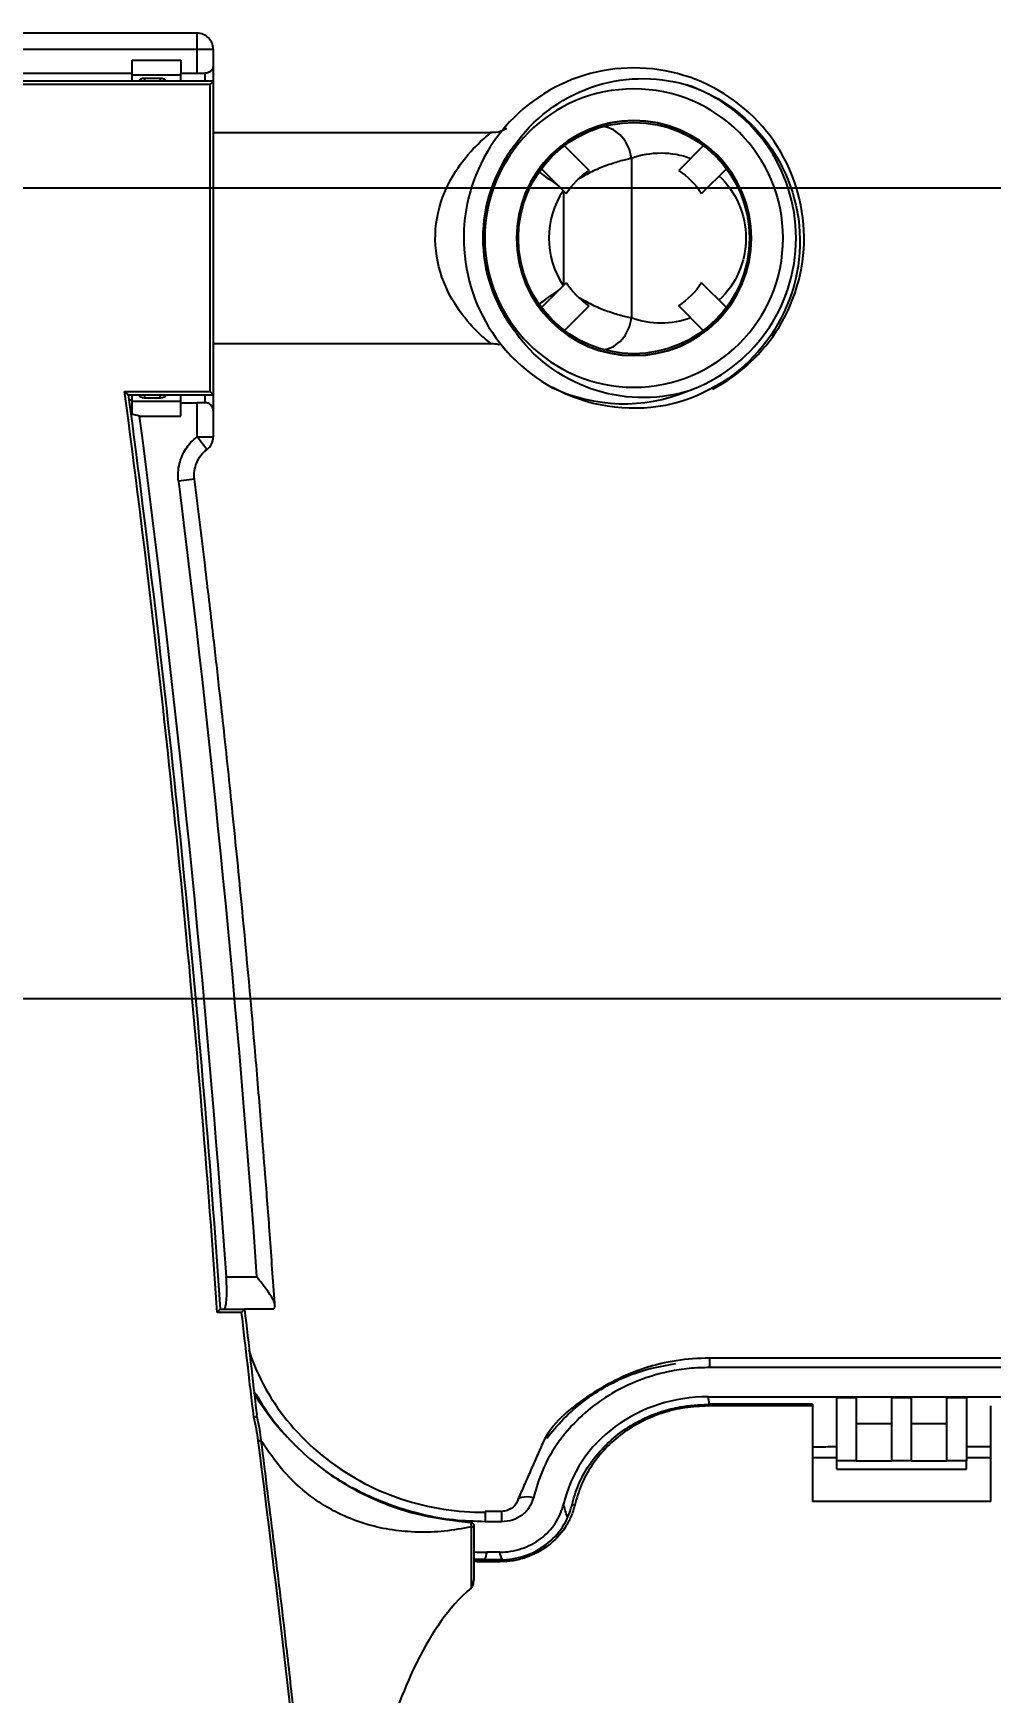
# Model space of a CAD drawing. Header units: millimetres. Extents: x 28 to 2425, y 8 to 1657.
# Drawn here: x 2118.6 to 2177.6, y 1290.4 to 1392.8 of the extents above; entities that cross this region are included whole.
import ezdxf

# ---------------------------------------------------------------- set-up
doc = ezdxf.new("R2010")
doc.units = ezdxf.units.MM
doc.layers.get('Defpoints').update_dxf_attribs({"linetype": 'CONTINUOUS'})
doc.layers.add('1LINE', color=7, linetype='CONTINUOUS')
doc.styles.add('Annotative', font='malgun.ttf')
doc.dimstyles.new('WOO', dxfattribs={"dimtxt": 20, "dimasz": 2, "dimexe": 1.25, "dimexo": 0.3, "dimgap": 1, "dimtad": 1, "dimdec": 1, "dimzin": 1, "dimdsep": 46, "dimtxsty": 'Annotative', "dimcen": 0, "dimclrd": 1, "dimclre": 1, "dimclrt": 2, "dimadec": 0, "dimazin": 0, "dimtfac": 1, "dimtdec": 1, "dimtofl": 0, "dimtmove": 0, "dimatfit": 3, "dimfxl": 0, "dimarcsym": 0})

# ---------------------------------------------------------------- blocks, each defined once
blk = doc.blocks.new('*D14')
at = {"layer": '1LINE', "color": 1, "lineweight": -2}
for p, q in [((2013.95, 1333.25), (2249.57, 1333.25)), ((2248.32, 1331.25), (2248.32, 873.21)), ((1943.76, 871.21), (2249.57, 871.21))]:
    blk.add_line(p, q, dxfattribs=at)
at = {"layer": '1LINE', "color": 1}
for points in [[(2247.99, 1331.25), (2248.66, 1331.25), (2248.32, 1333.25)], [(2247.99, 873.21), (2248.66, 873.21), (2248.32, 871.21)]]:
    blk.add_solid(points, dxfattribs=at)
at = {"layer": 'Defpoints', "color": 0}
for p in [(2013.65, 1333.25), (1943.46, 871.21), (2248.32, 871.21)]:
    blk.add_point(p, dxfattribs=at)
at = {"layer": '1LINE', "color": 2, "insert": (2236.99, 1102.23), "char_height": 20, "attachment_point": 5, "rotation": 90, "style": 'Annotative'}
blk.add_mtext('462', dxfattribs=at)
blk = doc.blocks.new('*D15')
at = {"layer": '1LINE', "color": 1, "lineweight": -2}
for p, q in [((2013.95, 1383.25), (2293.16, 1383.25)), ((2291.91, 1381.25), (2291.91, 873.21)), ((1943.76, 871.21), (2293.16, 871.21))]:
    blk.add_line(p, q, dxfattribs=at)
at = {"layer": '1LINE', "color": 1}
for points in [[(2291.57, 1381.25), (2292.24, 1381.25), (2291.91, 1383.25)], [(2291.57, 873.21), (2292.24, 873.21), (2291.91, 871.21)]]:
    blk.add_solid(points, dxfattribs=at)
at = {"layer": 'Defpoints', "color": 0}
for p in [(2013.65, 1383.25), (1943.46, 871.21), (2291.91, 871.21)]:
    blk.add_point(p, dxfattribs=at)
at = {"layer": '1LINE', "color": 2, "insert": (2280.57, 1127.23), "char_height": 20, "attachment_point": 5, "rotation": 90, "style": 'Annotative'}
blk.add_mtext('500', dxfattribs=at)

msp = doc.modelspace()

# ---------------------------------------------------------------- linework, layer by layer
at = {"layer": '1LINE'}
for p, q in [((2128.66, 1392.79), (2116, 1392.79)), ((2128.66, 1391.79), (2128.66, 1392.79)), ((2128.66, 1392.79), (2128.66, 1392.79)), ((2128.66, 1391.79), (2116, 1391.79)), ((2124.66, 1390.32), (2124.66, 1391.12)), ((2124.66, 1391.12), (2127.66, 1391.12)), ((2127.66, 1391.12), (2127.66, 1390.32)), ((2129.66, 1391.79), (2128.66, 1391.79)), ((2128.66, 1390.32), (2128.66, 1391.79)), ((2129.66, 1391.79), (2129.66, 1390.79)), ((2113.76, 1390.32), (2124.66, 1390.32)), ((2124.66, 1389.82), (2124.66, 1390.32)), ((2127.66, 1390.2), (2124.66, 1390.2)), ((2127.66, 1390.32), (2128.66, 1390.32)), ((2127.66, 1389.82), (2127.66, 1390.32)), ((2129.16, 1389.82), (2129.16, 1390.32)), ((2129.66, 1390.79), (2129.66, 1389.88)), ((2129.66, 1389.82), (2113.4, 1389.82)), ((2129.46, 1389.62), (2113.41, 1389.62)), ((2126.41, 1390), (2125.41, 1390)), ((2125.41, 1390), (2125.41, 1389.82)), ((2126.41, 1389.82), (2126.41, 1390)), ((2129.66, 1389.82), (2129.46, 1389.62)), ((2129.46, 1370.68), (2129.46, 1389.62)), ((2129.66, 1389.88), (2129.66, 1389.82)), ((2129.66, 1389.82), (2129.66, 1370.48)), ((2146.75, 1386.65), (2129.66, 1386.65)), ((2151.32, 1385.84), (2152.85, 1384.32)), ((2155.46, 1385.07), (2155.46, 1375.22)), ((2159.89, 1385.84), (2158.37, 1384.32)), ((2149.91, 1384.43), (2151.44, 1382.9)), ((2161.31, 1384.43), (2159.78, 1382.9)), ((2151.29, 1377.25), (2151.29, 1383.05)), ((2149.91, 1375.86), (2151.44, 1377.39)), ((2161.31, 1375.86), (2159.78, 1377.39)), ((2151.32, 1374.45), (2152.85, 1375.97)), ((2159.89, 1374.45), (2158.37, 1375.97)), ((2129.66, 1373.65), (2146.75, 1373.65)), ((2124.19, 1370.68), (2129.46, 1370.68)), ((2129.66, 1370.48), (2129.46, 1370.68)), ((2124.42, 1370.48), (2129.66, 1370.48)), ((2124.66, 1370.16), (2124.46, 1370.16)), ((2124.66, 1370.16), (2124.66, 1370.48)), ((2124.66, 1369.35), (2124.66, 1370.16)), ((2124.66, 1370.1), (2127.66, 1370.1)), ((2124.66, 1370.1), (2127.66, 1370.1)), ((2125.41, 1370.48), (2125.41, 1370.3)), ((2125.41, 1370.3), (2126.41, 1370.3)), ((2126.41, 1370.3), (2126.41, 1370.48)), ((2127.66, 1369.98), (2127.66, 1370.48)), ((2127.66, 1369.98), (2128.66, 1369.98)), ((2127.66, 1369.17), (2127.66, 1369.98)), ((2128.66, 1367.89), (2128.66, 1369.98)), ((2129.16, 1369.99), (2129.16, 1370.48)), ((2129.66, 1370.48), (2129.66, 1370.42)), ((2129.66, 1370.42), (2129.66, 1369.52)), ((2124.57, 1369.35), (2124.66, 1369.35)), ((2124.66, 1369.28), (2124.57, 1369.3)), ((2125.1, 1369.17), (2127.66, 1369.17)), ((2129.66, 1369.52), (2129.66, 1367.89)), ((2129.26, 1367.1), (2128.66, 1367.89)), ((2128.66, 1367.89), (2129.66, 1367.89)), ((2128.51, 1365.28), (2127.51, 1365.16)), ((2128.5, 1365.28), (2128.5, 1365.28))]:
    msp.add_line(p, q, dxfattribs=at)
at = {"layer": '1LINE', "linetype": 'Continuous'}
for p, q in [((2130.46, 1316.09), (2132.34, 1316.09)), ((2131.41, 1313.89), (2129.9, 1313.89)), ((2130.09, 1314.09), (2130.09, 1314.09)), ((2130.09, 1314.09), (2131.59, 1314.09)), ((2131.59, 1314.09), (2131.41, 1313.89)), ((2133.35, 1314.09), (2131.59, 1314.09)), ((2191.98, 1311.07), (2160.27, 1311.07)), ((2160.27, 1311.07), (2160.27, 1310.49)), ((2191.98, 1310.49), (2160.27, 1310.49)), ((2160.18, 1308.69), (2192.07, 1308.69)), ((2160.28, 1308.24), (2160.18, 1308.69)), ((2160.18, 1308.24), (2160.18, 1308.12)), ((2166.62, 1308.24), (2166.62, 1308.12)), ((2168.12, 1308.64), (2169.32, 1308.64)), ((2168.12, 1304.74), (2168.12, 1308.64)), ((2168.12, 1308.64), (2169.32, 1308.64)), ((2169.32, 1308.64), (2169.32, 1308.64)), ((2169.32, 1308.64), (2169.32, 1304.74)), ((2171.52, 1304.74), (2171.52, 1308.64)), ((2171.52, 1308.64), (2171.52, 1308.64)), ((2171.52, 1308.64), (2172.72, 1308.64)), ((2171.52, 1308.64), (2172.72, 1308.64)), ((2172.72, 1308.64), (2172.72, 1308.64)), ((2172.72, 1308.64), (2172.72, 1304.74)), ((2174.92, 1308.64), (2174.92, 1308.64)), ((2174.92, 1308.64), (2176.12, 1308.64)), ((2174.92, 1308.64), (2176.12, 1308.64)), ((2174.92, 1304.74), (2174.92, 1308.64)), ((2176.12, 1308.64), (2176.12, 1308.64)), ((2176.12, 1308.64), (2176.12, 1304.74)), ((2166.62, 1308.12), (2166.62, 1302.22)), ((2177.62, 1302.22), (2177.62, 1308.12)), ((2169.32, 1307.03), (2171.52, 1307.03)), ((2172.72, 1307.03), (2174.92, 1307.03)), ((2168.12, 1304.92), (2166.62, 1304.92)), ((2168.12, 1304.22), (2168.12, 1304.74)), ((2169.32, 1304.74), (2168.12, 1304.74)), ((2168.12, 1304.22), (2176.12, 1304.22)), ((2169.32, 1304.74), (2171.52, 1304.74)), ((2169.32, 1304.74), (2169.32, 1304.74)), ((2172.72, 1304.74), (2171.52, 1304.74)), ((2171.52, 1304.74), (2171.52, 1304.74)), ((2172.72, 1304.74), (2174.92, 1304.74)), ((2172.72, 1304.74), (2172.72, 1304.74)), ((2176.12, 1304.74), (2174.92, 1304.74)), ((2174.92, 1304.74), (2174.92, 1304.74)), ((2177.62, 1304.92), (2176.12, 1304.92)), ((2176.12, 1304.22), (2176.12, 1304.74)), ((2177.62, 1302.22), (2166.62, 1302.22)), ((2147.44, 1301.62), (2146.44, 1301.62)), ((2146.44, 1301.62), (2146.44, 1300.98)), ((2147.44, 1300.98), (2146.44, 1300.98)), ((2147.44, 1301.62), (2147.44, 1300.98)), ((2147.33, 1299.1), (2146.54, 1299.1))]:
    msp.add_line(p, q, dxfattribs=at)
at = {"layer": '1LINE', "extrusion": (-4.97838e-21, -2.1684e-15, -1)}
for radius in [9.2, 7.25]:
    msp.add_circle((-2155.61, 1380.15), radius, dxfattribs=at)
at = {"layer": '1LINE', "extrusion": (0, 0, -1)}
msp.add_circle((-2155.61, 1380.15), 7.23, dxfattribs=at)
at = {"layer": '1LINE'}
msp.add_circle((2155.61, 1380.15), 7.13, dxfattribs=at)
for centre, radius, start, end in [((2128.66, 1391.79), 1, 0.0002, 90.0005), ((2125.41, 1389.5), 0.5, 90, 139.8952), ((2126.41, 1389.5), 0.5, 40.1048, 90), ((2155.61, 1380.15), 10, 288.9639, 71.0226), ((2155.61, 1380.15), 9.32, 142.3855, 217.6145), ((2155.61, 1380.15), 5.25, 145.9806, 214.0194), ((1231.22, 1252.19), 900.8, 3.92765, 7.55857), ((2125.41, 1370.8), 0.5, 218.9573, 270), ((2126.41, 1370.8), 0.5, 270, 321.0411), ((2128.66, 1367.89), 1, 307.4598, 0.0002)]:
    msp.add_arc(centre, radius, start, end, dxfattribs=at)
at = {"layer": '1LINE', "extrusion": (0, 0, -1)}
for centre, radius, start, end in [((-2157.27, 1380.15), 5.25, 69.7375, 110.5053), ((-2157.27, 1380.15), 5.25, 133.0713, 226.9287), ((-2157.27, 1380.15), 5.25, 249.4947, 290.2625), ((-2155.61, 1380.15), 10.5, 259.3221, 298.5519), ((-1231.22, 1252.19), 901, 172.45587, 176.06047), ((-1231.22, 1252.19), 903.38, 172.81642, 175.94378)]:
    msp.add_arc(centre, radius, start, end, dxfattribs=at)
at = {"layer": '1LINE', "extrusion": (-2.1684e-15, -4.97838e-21, -1)}
for start, end in [(33.463, 56.537), (123.463, 146.537), (303.463, 326.537), (213.463, 236.537)]:
    msp.add_arc((-2155.61, 1380.15), 5, start, end, dxfattribs=at)
at = {"layer": '1LINE', "extrusion": (0, 0, -1)}
for centre, major_axis, ratio, start_param, end_param in [((2128.66, 1390.29), (1, 0), 0.034921, 4.712389, 5.23599), ((2128.66, 1370.02), (1, 0), 0.034921, 1.047195, 1.570796), ((1231.22, 1252.19), (0, 901.5), 1, 1.440665, 1.499854)]:
    msp.add_ellipse(centre, major_axis=major_axis, ratio=ratio, start_param=start_param, end_param=end_param, dxfattribs=at)
at = {"layer": '1LINE'}
for centre, major_axis, start_param, end_param in [((2153.79, 1385.07), (-0.69, 1.88), 4.420087, 5.898281), ((2153.79, 1375.22), (-0.69, -1.88), 0.384904, 1.863098)]:
    msp.add_ellipse(centre, major_axis=major_axis, ratio=0.815135, start_param=start_param, end_param=end_param, dxfattribs=at)
at = {"layer": '1LINE', "linetype": 'Continuous'}
for centre, major_axis, ratio, start_param, end_param in [((2149.41, 1302.09), (0.973, -0.229), 0.35804, 1.654805, 3.333871), ((2151.96, 1301.93), (-0.195, 0.045), 0.355373, 4.79389, 6.473435)]:
    msp.add_ellipse(centre, major_axis=major_axis, ratio=ratio, start_param=start_param, end_param=end_param, dxfattribs=at)
at = {"layer": '1LINE', "linetype": 'Continuous', "extrusion": (0, 0, -1)}
for centre, major_axis, ratio, start_param, end_param in [((2157.2, 1314.15), (14.56, -56.96), 0.150999, 1.381731, 1.39581), ((1230.61, 1619.38), (1.38, -1036.45), 0.929136, 5.027788, 5.028257), ((2157.2, 1310.41), (15.01, -53.28), 0.229613, 1.413293, 1.421937)]:
    msp.add_ellipse(centre, major_axis=major_axis, ratio=ratio, start_param=start_param, end_param=end_param, dxfattribs=at)
at = {"layer": '1LINE'}
for points, knots in [([(2129.66, 1390.79), (2129.66, 1390.78), (2129.66, 1390.78), (2129.66, 1390.75), (2129.65, 1390.71), (2129.63, 1390.61), (2129.59, 1390.53), (2129.49, 1390.42), (2129.43, 1390.38), (2129.3, 1390.33), (2129.23, 1390.31), (2129.16, 1390.32)], [0, 0, 0, 0, 0.005465, 0.005465, 0.159982, 0.159982, 0.520218, 0.520218, 0.779416, 0.779416, 1, 1, 1, 1]), ([(2160.46, 1370.83), (2162.14, 1371.71), (2163.57, 1373.04), (2165.65, 1376.44), (2166.19, 1378.55), (2166, 1382.7), (2165.27, 1384.76), (2162.78, 1388.09), (2161.03, 1389.38), (2157.07, 1390.75), (2154.92, 1390.83), (2150.88, 1389.75), (2149.04, 1388.59), (2146.32, 1385.46), (2145.43, 1383.45), (2144.94, 1379.33), (2145.32, 1377.18), (2147.24, 1373.47), (2148.74, 1371.93), (2150.59, 1370.92)], [0, 0, 0, 0, 0.102132, 0.102132, 0.214366, 0.214366, 0.326599, 0.326599, 0.438833, 0.438833, 0.551066, 0.551066, 0.6633, 0.6633, 0.775533, 0.775533, 0.887767, 0.887767, 1, 1, 1, 1]), ([(2148.23, 1385.83), (2149.36, 1387.51), (2151.03, 1388.75), (2154.84, 1390.11), (2156.91, 1390.16), (2158.86, 1389.6)], [0, 0, 0, 0, 0.5, 0.5, 1, 1, 1, 1]), ([(2158.86, 1389.6), (2161.01, 1388.91), (2162.87, 1387.5), (2165.38, 1383.75), (2165.98, 1381.5), (2165.67, 1377), (2164.76, 1374.84), (2161.79, 1371.46), (2159.77, 1370.29), (2157.55, 1369.83)], [0, 0, 0, 0, 0.25, 0.25, 0.5, 0.5, 0.75, 0.75, 1, 1, 1, 1]), ([(2143.92, 1382.94), (2144.55, 1384.49), (2145.59, 1385.59), (2146.57, 1386.48), (2146.78, 1386.64), (2146.79, 1386.65)], [0, 0, 0, 0, 0.68592, 0.68592, 1, 1, 1, 1]), ([(2147.76, 1386.9), (2147.71, 1386.87), (2147.5, 1386.76), (2147.16, 1386.65), (2146.87, 1386.66), (2146.75, 1386.67)], [0, 0, 0, 0, 0.152259, 0.67365, 1, 1, 1, 1]), ([(2155.46, 1385.07), (2155.22, 1385.01), (2154.76, 1384.91), (2153.9, 1384.62), (2153.02, 1384.27), (2152.46, 1383.95), (2152.18, 1383.79)], [0, 0, 0, 0, 0.275305, 0.531957, 0.772493, 1, 1, 1, 1]), ([(2146.79, 1373.65), (2146.79, 1373.65), (2146.79, 1373.65), (2146.75, 1373.68), (2146.45, 1373.9), (2145.34, 1374.96), (2144.33, 1376.13), (2143.49, 1378.55), (2143.33, 1379.47), (2143.39, 1381.28), (2143.6, 1382.17), (2143.92, 1382.94)], [0, 0, 0, 0, 0.017535, 0.017535, 0.214028, 0.214028, 0.607014, 0.607014, 0.803507, 0.803507, 1, 1, 1, 1]), ([(2152.18, 1376.5), (2152.46, 1376.35), (2153.02, 1376.02), (2153.9, 1375.67), (2154.76, 1375.39), (2155.22, 1375.28), (2155.46, 1375.22)], [0, 0, 0, 0, 0.227506, 0.468041, 0.724693, 1, 1, 1, 1]), ([(2146.76, 1373.63), (2146.81, 1373.64), (2147, 1373.65), (2147.19, 1373.61), (2147.32, 1373.57)], [0, 0, 0, 0, 0.299098, 1, 1, 1, 1]), ([(2158.86, 1370.69), (2156.91, 1370.13), (2154.83, 1370.19), (2151.06, 1371.53), (2149.36, 1372.78), (2148.23, 1374.46)], [0, 0, 0, 0, 0.5, 0.5, 1, 1, 1, 1]), ([(2124.19, 1370.68), (2124.19, 1370.68), (2124.19, 1370.68), (2124.23, 1370.65), (2124.26, 1370.62), (2124.31, 1370.57), (2124.34, 1370.55), (2124.37, 1370.52), (2124.39, 1370.51), (2124.41, 1370.49), (2124.41, 1370.49), (2124.42, 1370.48), (2124.42, 1370.48), (2124.42, 1370.48)], [0, 0, 0, 0, 0.007007, 0.007007, 0.320625, 0.320625, 0.579475, 0.579475, 0.754429, 0.754429, 0.876694, 0.876694, 1, 1, 1, 1]), ([(2129.66, 1369.52), (2129.66, 1369.52), (2129.66, 1369.52), (2129.66, 1369.61), (2129.63, 1369.7), (2129.54, 1369.83), (2129.49, 1369.88), (2129.37, 1369.95), (2129.32, 1369.97), (2129.22, 1369.99), (2129.19, 1369.99), (2129.16, 1369.99)], [0, 0, 0, 0, 0.005478, 0.005478, 0.421051, 0.421051, 0.698781, 0.698781, 0.903739, 0.903739, 1, 1, 1, 1]), ([(2127.51, 1365.16), (2127.47, 1365.52), (2127.49, 1365.89), (2127.66, 1366.56), (2127.79, 1366.88), (2128.16, 1367.44), (2128.39, 1367.69), (2128.66, 1367.89)], [0, 0, 0, 0, 0.351382, 0.351382, 0.675752, 0.675752, 1, 1, 1, 1]), ([(2128.5, 1365.28), (2128.48, 1365.46), (2128.48, 1365.8), (2128.62, 1366.3), (2128.88, 1366.75), (2129.12, 1367), (2129.26, 1367.11)], [0, 0, 0, 0, 0.250624, 0.49899, 0.747843, 1, 1, 1, 1]), ([(2133.45, 1314.44), (2133.35, 1315.86), (2133.17, 1318.52), (2132.89, 1322.12), (2132.66, 1325.03), (2132.46, 1327.45), (2132.08, 1332), (2131.55, 1337.76), (2130.88, 1344.55), (2130.4, 1349.05), (2130, 1352.71), (2129.62, 1356), (2129.12, 1360.31), (2128.72, 1363.51), (2128.5, 1365.28)], [0, 0, 0, 0, 0.083571, 0.157044, 0.211488, 0.255179, 0.29977, 0.479771, 0.594524, 0.70041, 0.745556, 0.810403, 0.895218, 1, 1, 1, 1])]:
    msp.add_open_spline(points, degree=3, knots=knots, dxfattribs=at)
for points in [[(2149.65, 1384.28), (2149.66, 1384.29), (2150.25, 1383.87), (2151, 1383.34)], [(2149.65, 1376.01), (2149.65, 1376.01), (2150.25, 1376.43), (2151, 1376.95)], [(2147.35, 1373.66), (2147.63, 1373.3), (2147.94, 1372.96), (2148.26, 1372.64)], [(2150.59, 1370.92), (2153.17, 1369.69), (2156.21, 1369.6), (2158.86, 1370.69)], [(2125.1, 1369.17), (2124.96, 1369.21), (2124.81, 1369.24), (2124.66, 1369.28)], [(2129.26, 1367.1), (2129.21, 1367.06), (2129.16, 1367.01), (2129.12, 1366.97)]]:
    msp.add_open_spline(points, degree=3, dxfattribs=at)
at = {"layer": '1LINE', "linetype": 'Continuous'}
for points, knots in [([(2130.32, 1314.09), (2130.35, 1314.09), (2130.38, 1314.13), (2130.43, 1314.28), (2130.45, 1314.39), (2130.48, 1314.67), (2130.49, 1314.84), (2130.49, 1315.22), (2130.49, 1315.43), (2130.48, 1315.79), (2130.47, 1315.94), (2130.46, 1316.09)], [0, 0, 0, 0, 0.216141, 0.216141, 0.432413, 0.432413, 0.646766, 0.646766, 0.859028, 0.859028, 1, 1, 1, 1]), ([(2133.46, 1314.29), (2133.46, 1314.35), (2133.46, 1314.47), (2133.32, 1314.75), (2133.1, 1315.1), (2132.76, 1315.55), (2132.5, 1315.89), (2132.34, 1316.09)], [0, 0, 0, 0, 0.141605, 0.306038, 0.500534, 0.704248, 1, 1, 1, 1]), ([(2133.46, 1314.29), (2133.44, 1314.19), (2133.41, 1314.13), (2133.37, 1314.1), (2133.36, 1314.09), (2133.35, 1314.09)], [0, 0, 0, 0, 0.761755, 0.761755, 1, 1, 1, 1]), ([(2129.9, 1313.89), (2129.9, 1313.89), (2129.9, 1313.89), (2129.93, 1313.92), (2129.95, 1313.94), (2129.99, 1313.98), (2130.01, 1314), (2130.04, 1314.04), (2130.05, 1314.05), (2130.07, 1314.07), (2130.08, 1314.08), (2130.09, 1314.09), (2130.09, 1314.09), (2130.09, 1314.09)], [0, 0, 0, 0, 0.007611, 0.007611, 0.239985, 0.239985, 0.510466, 0.510466, 0.710904, 0.710904, 0.855809, 0.855809, 1, 1, 1, 1]), ([(2131.85, 1311.56), (2132.11, 1310.76), (2132.46, 1309.95), (2133.75, 1307.66), (2134.94, 1306.24), (2137.81, 1303.9), (2139.49, 1302.98), (2142.97, 1301.81), (2144.76, 1301.55), (2146.44, 1301.56)], [0, 0, 0, 0, 0.149554, 0.149554, 0.433036, 0.433036, 0.716518, 0.716518, 1, 1, 1, 1]), ([(2160.27, 1310.49), (2159.85, 1310.48), (2159.01, 1310.46), (2157.77, 1310.26), (2155.77, 1309.73), (2153.16, 1308.42), (2151.06, 1306.22), (2149.9, 1304.15), (2149.57, 1303.02), (2149.41, 1302.46)], [0, 0, 0, 0, 0.083744, 0.166925, 0.250618, 0.499924, 0.749417, 0.874757, 1, 1, 1, 1]), ([(2160.27, 1311.07), (2158.87, 1311.06), (2156.2, 1310.67), (2152.65, 1308.79), (2150.49, 1307), (2149.97, 1305.8), (2149.96, 1305.78)], [0, 0, 0, 0, 0.329516, 0.660556, 0.992418, 1, 1, 1, 1]), ([(2150.23, 1306.11), (2150.27, 1306.16), (2150.63, 1306.63), (2151.39, 1307.5), (2153.09, 1308.93), (2155.37, 1310.19), (2157.34, 1310.6), (2158.19, 1310.73)], [0, 0, 0, 0, 0.020405, 0.194427, 0.373646, 0.735012, 1, 1, 1, 1]), ([(2132.17, 1309.02), (2132.51, 1308.48), (2133.11, 1307.5), (2134.27, 1306.12), (2135.56, 1304.86), (2137.36, 1303.5), (2139.66, 1302.26), (2142.54, 1301.27), (2144.55, 1301.05), (2145.55, 1300.94)], [0, 0, 0, 0, 0.134654, 0.241184, 0.371065, 0.489978, 0.664354, 0.832902, 1, 1, 1, 1]), ([(2134.08, 1306.33), (2133.95, 1306.47), (2133.24, 1307.28), (2132.62, 1308.16), (2132.18, 1308.92)], [0, 0, 0, 0, 0.179707, 1, 1, 1, 1]), ([(2160.18, 1308.69), (2158.1, 1308.69), (2156.08, 1308.04), (2152.83, 1305.65), (2151.7, 1303.97), (2151.27, 1302.07)], [0, 0, 0, 0, 0.5, 0.5, 1, 1, 1, 1]), ([(2151.77, 1301.97), (2151.89, 1302.4), (2152.14, 1303.28), (2153.04, 1304.89), (2154.67, 1306.6), (2156.75, 1307.65), (2158.63, 1308.14), (2159.6, 1308.19), (2160.18, 1308.22)], [0, 0, 0, 0, 0.124565, 0.250435, 0.499971, 0.749534, 0.850639, 1, 1, 1, 1]), ([(2166.62, 1308.24), (2166.01, 1308.24), (2165.04, 1308.24), (2163.61, 1308.24), (2162.08, 1308.24), (2160.9, 1308.24), (2160.18, 1308.24)], [0, 0, 0, 0, 0.285494, 0.452479, 0.664256, 1, 1, 1, 1]), ([(2132.16, 1307.43), (2132.21, 1307.43), (2132.29, 1307.45), (2132.32, 1307.46), (2132.34, 1307.46)], [0, 0, 0, 0, 0.609179, 1, 1, 1, 1]), ([(2132.34, 1307.46), (2132.34, 1307.46), (2132.34, 1307.46), (2132.34, 1307.46), (2132.35, 1307.47), (2132.35, 1307.48), (2132.35, 1307.49), (2132.35, 1307.52), (2132.34, 1307.55), (2132.34, 1307.58)], [0, 0, 0, 0, 0.07056, 0.07056, 0.167681, 0.167681, 0.420469, 0.420469, 1, 1, 1, 1]), ([(2132.34, 1307.46), (2132.4, 1307.2), (2132.51, 1306.72), (2132.57, 1306.23), (2132.6, 1306)], [0, 0, 0, 0, 0.534761, 1, 1, 1, 1]), ([(2160.18, 1308.12), (2159.71, 1308.1), (2158.75, 1308.06), (2156.91, 1307.6), (2154.79, 1306.54), (2153.2, 1304.86), (2152.33, 1303.29), (2152.08, 1302.44), (2151.96, 1302.01)], [0, 0, 0, 0, 0.125322, 0.250497, 0.500048, 0.749566, 0.874791, 1, 1, 1, 1]), ([(2166.62, 1308.12), (2166.49, 1308.12), (2166.36, 1308.12), (2165.69, 1308.12), (2165.16, 1308.12), (2163.14, 1308.12), (2161.66, 1308.12), (2160.18, 1308.12)], [0, 0, 0, 0, 0.062096, 0.062096, 0.310481, 0.310481, 1, 1, 1, 1]), ([(2135.91, 1248.96), (2135.91, 1253.72), (2135.91, 1258.48), (2135.9, 1265.63), (2135.92, 1268.01), (2135.83, 1272.77), (2135.69, 1275.15), (2134.83, 1287.03), (2133.61, 1296.51), (2132.44, 1305.98)], [0, 0, 0, 0, 0.25, 0.25, 0.375, 0.375, 0.5, 0.5, 1, 1, 1, 1]), ([(2145.58, 1300.66), (2145.02, 1300.56), (2143.92, 1300.36), (2142.28, 1300.31), (2140.7, 1300.44), (2139.19, 1300.77), (2137.84, 1301.26), (2136.66, 1301.87), (2135.35, 1302.75), (2133.91, 1304.06), (2133.04, 1305.35), (2132.6, 1306)], [0, 0, 0, 0, 0.100449, 0.199462, 0.298425, 0.398725, 0.501697, 0.586583, 0.673269, 0.836348, 1, 1, 1, 1]), ([(2132.6, 1306), (2132.87, 1303.83), (2133.27, 1300.57), (2133.82, 1296.23), (2134.23, 1292.63), (2134.85, 1287.19), (2135.47, 1280.57), (2135.97, 1273.47), (2136.06, 1267.38), (2136.06, 1261.31), (2136.07, 1256.74), (2136.07, 1254.1), (2136.07, 1253.71)], [0, 0, 0, 0, 0.125103, 0.187658, 0.250212, 0.332372, 0.500364, 0.630395, 0.739097, 0.848753, 0.977774, 1, 1, 1, 1]), ([(2168.13, 1305.59), (2167.99, 1305.59), (2167.85, 1305.59), (2167.35, 1305.59), (2166.99, 1305.58), (2166.62, 1305.58)], [0, 0, 0, 0, 0.276433, 0.276433, 1, 1, 1, 1]), ([(2146.44, 1300.98), (2145.78, 1301), (2144.48, 1301.04), (2142.55, 1301.39), (2140.42, 1302.02), (2138.98, 1302.66), (2138.19, 1303.1)], [0, 0, 0, 0, 0.225846, 0.451258, 0.679651, 1, 1, 1, 1]), ([(2147.33, 1299.1), (2147.78, 1299.1), (2148.24, 1299.18), (2149.09, 1299.46), (2149.5, 1299.67), (2150.21, 1300.2), (2150.51, 1300.52), (2151, 1301.24), (2151.17, 1301.65), (2151.27, 1302.07)], [0, 0, 0, 0, 0.249122, 0.249122, 0.498292, 0.498292, 0.746719, 0.746719, 1, 1, 1, 1]), ([(2151.96, 1302.01), (2151.89, 1301.77), (2151.75, 1301.28), (2151.26, 1300.39), (2150.38, 1299.44), (2149.19, 1298.82), (2148.16, 1298.55), (2147.63, 1298.52), (2147.36, 1298.51)], [0, 0, 0, 0, 0.12521, 0.25051, 0.500051, 0.74953, 0.874691, 1, 1, 1, 1]), ([(2149.41, 1302.46), (2149.34, 1302.25), (2149.2, 1301.85), (2148.73, 1301.37), (2148.13, 1301.04), (2147.67, 1301), (2147.44, 1300.98)], [0, 0, 0, 0, 0.250163, 0.500008, 0.749754, 1, 1, 1, 1]), ([(2148.45, 1302.35), (2148.42, 1302.24), (2148.34, 1302.05), (2148.11, 1301.82), (2147.8, 1301.66), (2147.57, 1301.62), (2147.44, 1301.62)], [0, 0, 0, 0, 0.245715, 0.491636, 0.7414, 1, 1, 1, 1]), ([(2147.36, 1298.63), (2148.39, 1298.63), (2149.39, 1298.97), (2150.99, 1300.18), (2151.55, 1301.03), (2151.77, 1301.97)], [0, 0, 0, 0, 0.5, 0.5, 1, 1, 1, 1]), ([(2145.62, 1300.92), (2145.62, 1300.92), (2145.61, 1300.93), (2145.58, 1300.93), (2145.56, 1300.94), (2145.55, 1300.94)], [0, 0, 0, 0, 0.245439, 0.492764, 1, 1, 1, 1]), ([(2145.55, 1300.94), (2145.55, 1300.94), (2145.55, 1300.93), (2145.55, 1300.9), (2145.55, 1300.88), (2145.55, 1300.83), (2145.56, 1300.8), (2145.57, 1300.74), (2145.58, 1300.67), (2145.58, 1300.66)], [0, 0, 0, 0, 0.25, 0.25, 0.5, 0.5, 0.75, 0.75, 1, 1, 1, 1]), ([(2145.58, 1296.91), (2145.58, 1297.27), (2145.58, 1297.53), (2145.58, 1298.16), (2145.58, 1299.1), (2145.58, 1300.03), (2145.58, 1300.66)], [0, 0, 0, 0, 0.25, 0.25, 0.5, 1, 1, 1, 1]), ([(2145.74, 1300.64), (2145.74, 1300.08), (2145.74, 1299.52), (2145.74, 1298.55), (2145.74, 1298.13), (2145.74, 1297.71)], [0, 0, 0, 0, 0.571497, 0.571497, 1, 1, 1, 1]), ([(2146.46, 1298.63), (2146.46, 1298.63), (2146.46, 1298.65), (2146.46, 1298.56), (2146.46, 1298.51)], [0, 0, 0, 0, 0.392432, 1, 1, 1, 1]), ([(2146.46, 1298.63), (2146.61, 1298.63), (2146.76, 1298.63), (2147.06, 1298.63), (2147.21, 1298.63), (2147.36, 1298.63), (2147.36, 1298.63), (2147.36, 1298.63)], [0, 0, 0, 0, 0.499182, 0.499182, 0.999989, 0.999989, 1, 1, 1, 1]), ([(2147.36, 1298.51), (2147.23, 1298.51), (2147.09, 1298.51), (2146.8, 1298.51), (2146.63, 1298.51), (2146.46, 1298.51)], [0, 0, 0, 0, 0.445521, 0.445521, 1, 1, 1, 1]), ([(2147.36, 1298.63), (2147.36, 1298.63), (2147.36, 1298.65), (2147.36, 1298.56), (2147.36, 1298.51)], [0, 0, 0, 0, 0.384526, 1, 1, 1, 1]), ([(2145.58, 1296.91), (2144.13, 1295.67), (2143.12, 1294.1), (2141.45, 1290.79), (2140.82, 1289.06), (2139.24, 1283.76), (2138.61, 1280.05), (2137.84, 1274.48), (2137.62, 1272.61), (2137.16, 1268.87), (2136.91, 1267), (2136.37, 1261.35), (2136.16, 1257.54), (2136.07, 1253.71)], [0, 0, 0, 0, 0.125, 0.125, 0.25, 0.25, 0.5, 0.5, 0.625, 0.625, 0.75, 0.75, 1, 1, 1, 1]), ([(2145.74, 1297.71), (2145.74, 1297.59), (2145.73, 1297.46), (2145.7, 1297.21), (2145.68, 1297.08), (2145.61, 1296.95), (2145.6, 1296.92), (2145.58, 1296.91)], [0, 0, 0, 0, 0.454254, 0.454254, 0.913063, 0.913063, 1, 1, 1, 1])]:
    msp.add_open_spline(points, degree=3, knots=knots, dxfattribs=at)
for points, degree in [([(2132.16, 1307.43), (2131.91, 1309.58), (2131.66, 1311.74), (2131.41, 1313.89)], 3), ([(2131.59, 1314.09), (2131.84, 1311.92), (2132.09, 1309.75), (2132.34, 1307.58)], 3), ([(2160.18, 1308.22), (2162.33, 1308.22), (2164.48, 1308.22), (2166.62, 1308.22)], 3), ([(2132.44, 1305.98), (2132.37, 1306.47), (2132.28, 1306.95), (2132.16, 1307.43)], 3), ([(2149.96, 1305.78), (2148.45, 1302.35)], 1), ([(2177.62, 1305.59), (2177.12, 1305.59), (2176.62, 1305.59), (2176.12, 1305.59)], 3), ([(2137.85, 1303.29), (2137.43, 1303.54), (2137.02, 1303.8), (2136.62, 1304.08)], 3), ([(2145.55, 1300.94), (2145.65, 1300.93), (2145.74, 1300.84), (2145.74, 1300.74)], 3), ([(2145.74, 1300.64), (2145.74, 1300.64), (2145.66, 1300.66), (2145.58, 1300.66)], 3), ([(2145.74, 1300.74), (2145.74, 1300.74), (2145.74, 1300.68), (2145.74, 1300.64)], 2), ([(2145.73, 1299.12), (2146, 1299.11), (2146.27, 1299.1), (2146.54, 1299.1)], 3), ([(2146.47, 1298.64), (2145.73, 1298.65)], 1), ([(2145.74, 1298.64), (2145.98, 1298.63), (2146.22, 1298.63), (2146.46, 1298.63)], 3), ([(2146.46, 1298.51), (2146.22, 1298.51), (2145.98, 1298.51), (2145.74, 1298.52)], 3), ([(2147.37, 1298.64), (2146.46, 1298.64)], 1), ([(2146.46, 1298.63), (2146.46, 1298.63)], 1), ([(2147.36, 1298.63), (2147.36, 1298.63), (2147.36, 1298.63), (2147.36, 1298.63)], 3)]:
    msp.add_open_spline(points, degree=degree, dxfattribs=at)
msp.add_rational_spline([(2132.44, 1305.98), (2132.55, 1305.99), (2132.6, 1306)], [1, 0.872636772366, 1], degree=2, dxfattribs=at)

# ---------------------------------------------------------------- dimensions: what is measured, and where the dimension line sits
at = {"layer": '1LINE'}
dim = msp.add_linear_dim(base=(2291.91, 871.21), p1=(2013.65, 1383.25), p2=(1943.46, 871.21), angle=90, text='500', dimstyle='WOO', override={"dimdec": 0}, dxfattribs=at)
dim.commit()
dim.dimension.update_dxf_attribs({"geometry": '*D15', "text_midpoint": (2280.57, 1127.23)})
dim = msp.add_linear_dim(base=(2248.32, 871.21), p1=(2013.65, 1333.25), p2=(1943.46, 871.21), angle=90, dimstyle='WOO', override={"dimdec": 0}, dxfattribs=at)
dim.commit()
dim.dimension.update_dxf_attribs({"geometry": '*D14', "text_midpoint": (2236.99, 1102.23)})

doc.saveas('drawing.dxf')
